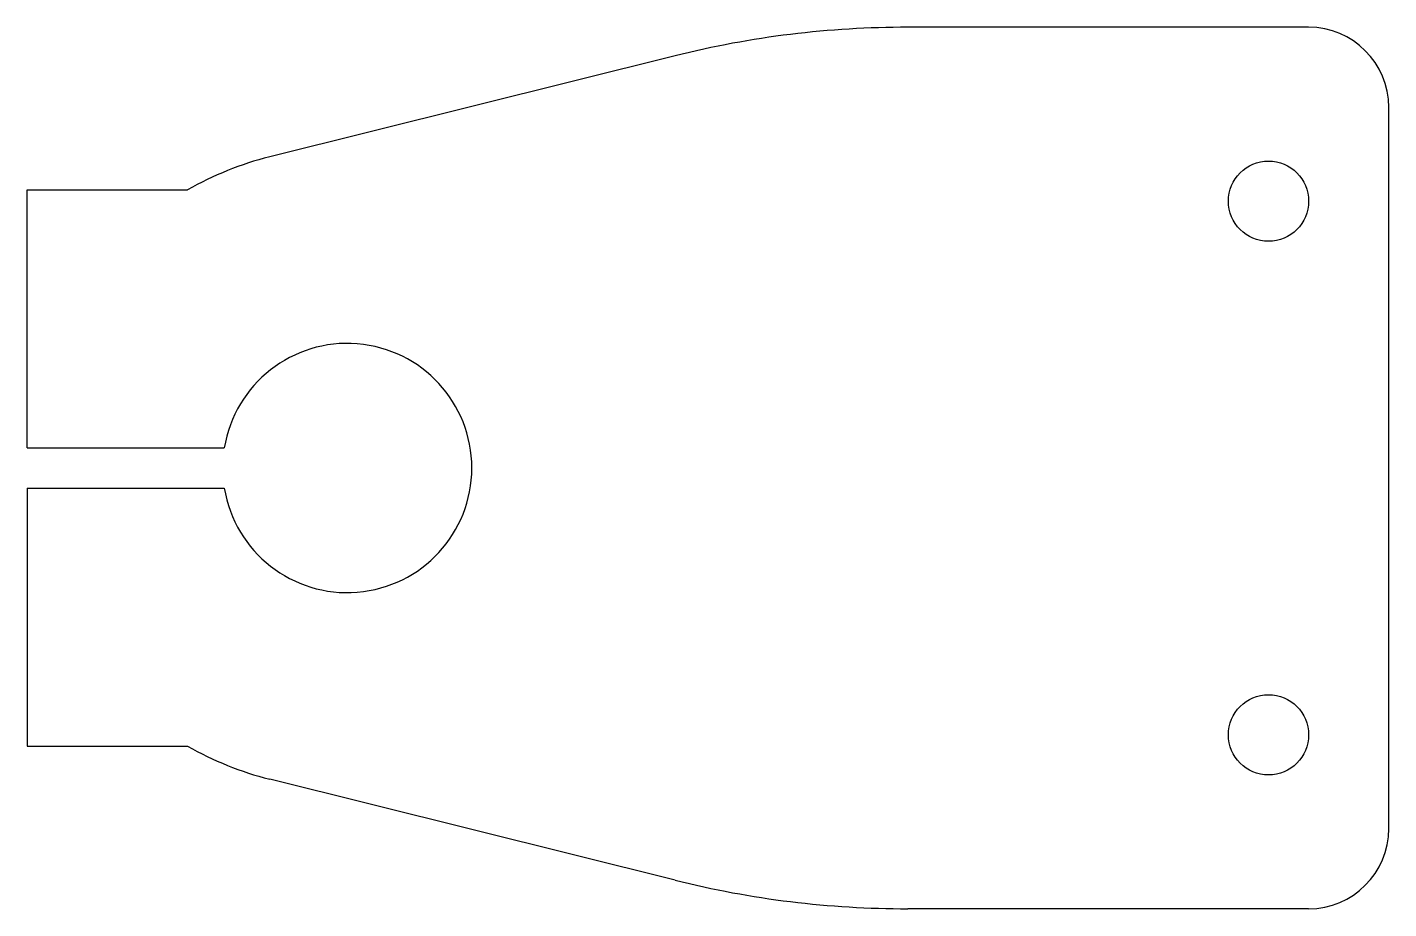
# Model space of a CAD drawing. Extents: x -1 to 3.25, y -1.37 to 1.37.
import ezdxf

# ---------------------------------------------------------------- set-up
doc = ezdxf.new("R2010")
doc.units = 0
doc.header["$MEASUREMENT"] = 0
doc.layers.add('VISIBLE', color=7, linetype='CONTINUOUS')

msp = doc.modelspace()

# ---------------------------------------------------------------- linework, layer by layer
at = {"layer": 'VISIBLE'}
for p, q in [((2.998, 1.3746), (1.748, 1.3746)), ((1.0223, 1.2855), (-0.2419, 0.9703)), ((3.248, -1.1246), (3.248, 1.1246)), ((-0.998, 0.8672), (-0.498, 0.8672)), ((-0.998, 0.0625), (-0.998, 0.8672)), ((-0.998, 0.0625), (-0.3834, 0.0625)), ((-0.998, -0.0625), (-0.3834, -0.0625)), ((-0.998, -0.0625), (-0.998, -0.8672)), ((-0.998, -0.8672), (-0.498, -0.8672)), ((1.0223, -1.2855), (-0.2419, -0.9703)), ((2.998, -1.3746), (1.748, -1.3746))]:
    msp.add_line(p, q, dxfattribs=at)
for centre in [(2.873, 0.8321), (2.873, -0.8321)]:
    msp.add_circle(centre, 0.125, dxfattribs=at)
for centre, radius, start, end in [((1.748, -1.6254), 3, 90, 103.9993), ((2.998, 1.1246), 0.25, 0, 90), ((0, 0), 1, 103.9993, 119.8707), ((0, 0), 0.3885, 189.2577, 170.7423), ((0, 0), 1, 240.1293, 256.0007), ((2.998, -1.1246), 0.25, 270, 0), ((1.748, 1.6254), 3, 256.0007, 270)]:
    msp.add_arc(centre, radius, start, end, dxfattribs=at)

doc.saveas('drawing.dxf')
